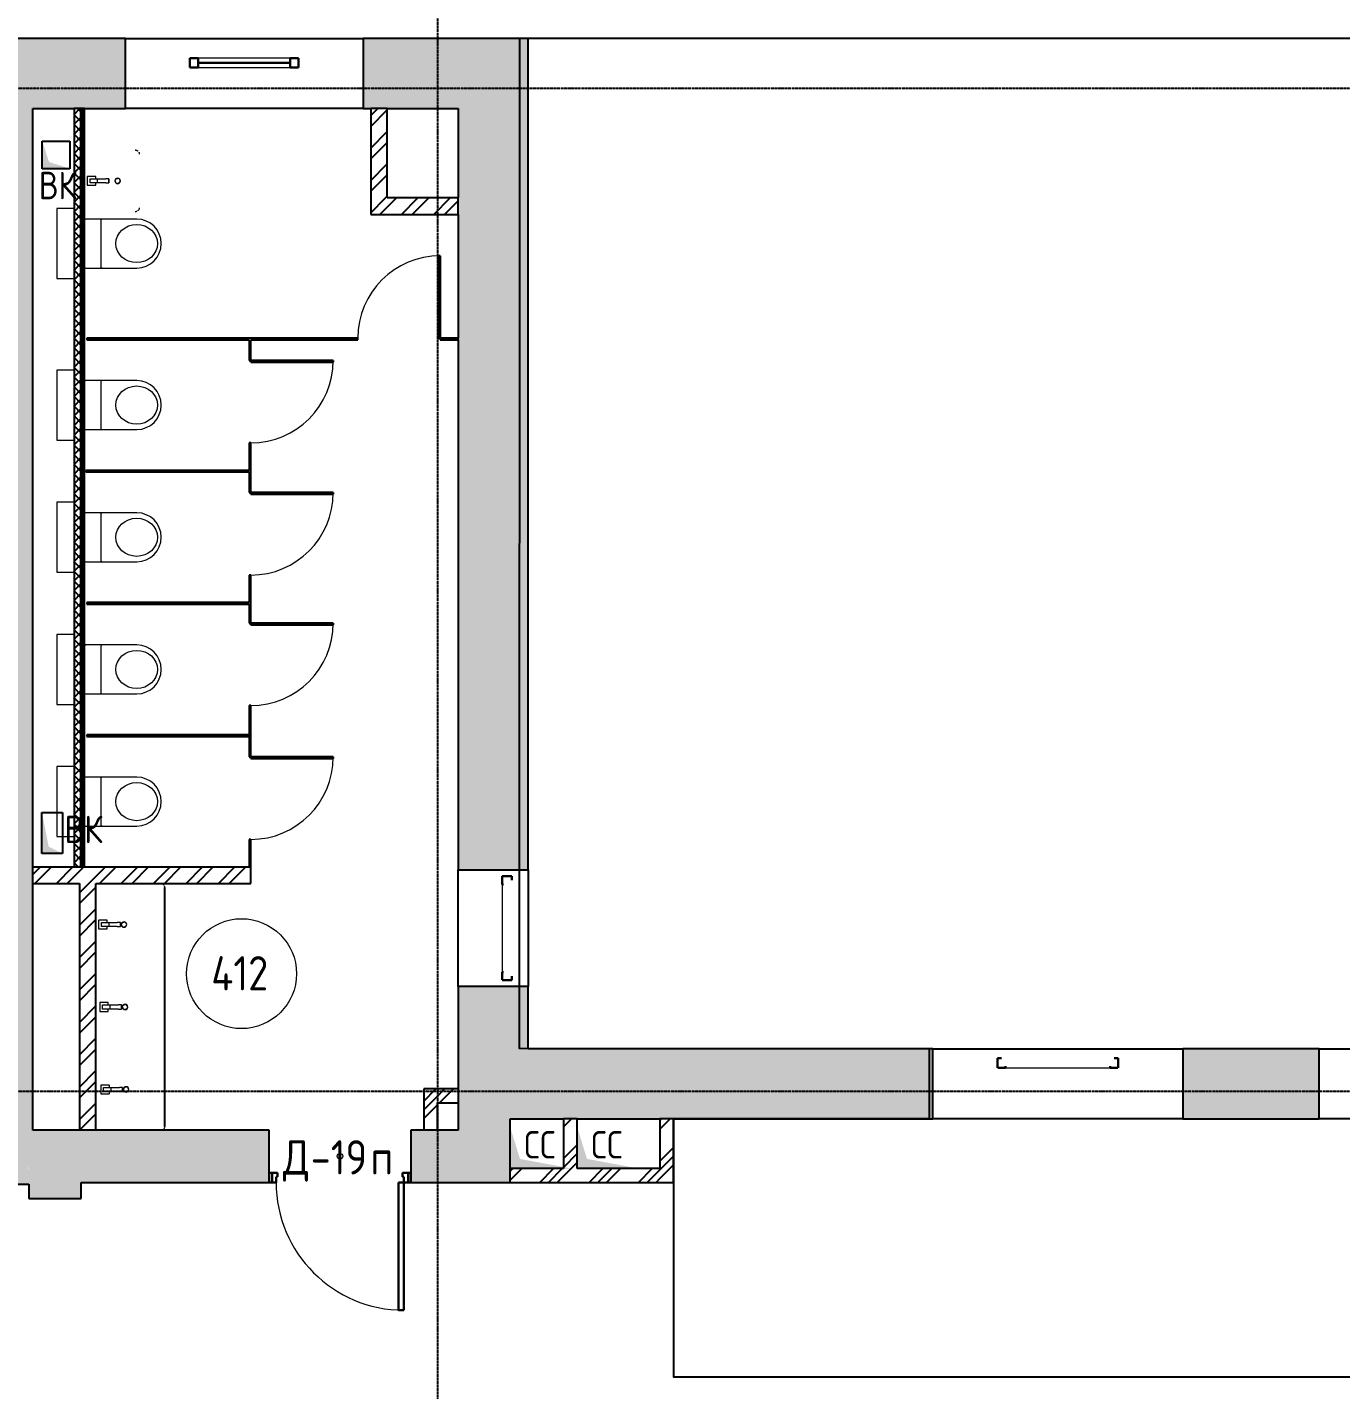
# Model space of a CAD drawing. Header units: millimetres. Extents: x -33838 to 476301, y -41806 to 120107.
# Drawn here: x 330476 to 340037, y 11234 to 21151 of the extents above; entities that cross this region are included whole.
import ezdxf

# ---------------------------------------------------------------- set-up
doc = ezdxf.new("R2010")
doc.units = ezdxf.units.MM
for name, pattern in [('ADSK_Линия сетки', [25, 20, -2.5, 0, -2.5]), ('ADSK_Сверху', [4.5, 3, -1.5]), ('ADSK_Снесено', [4.5, 3, -1.5])]:
    doc.linetypes.add(name, pattern=pattern)
for name, color, linetype, lineweight, true_color in [('_ Окна', 5, 'Continuous', 30, 0x0000ff), ('Линии', 7, 'Continuous', 9, 0x00a600), ('Обобщенные модели', 5, 'Continuous', 18, 0x0000ff), ('Стены внутренние', 5, 'Continuous', 18, 0x0000ff), ('Стены наружные', 1, 'ADSK_Снесено', 18, 0xff0000), ('Стены штриховка', 5, 'Continuous', 18, 0x0000ff)]:
    doc.layers.add(name, color=color, linetype=linetype, lineweight=lineweight, true_color=true_color)
for name, color, linetype, lineweight in [('Аннотация', 7, 'Continuous', 9), ('Двери', 251, 'Continuous', 18), ('Марки дверей', 7, 'Continuous', 20), ('Марки помещений', 7, 'Continuous', 20), ('Окна', 251, 'Continuous', 18), ('Сантехника', 251, 'Continuous', 18), ('Узлы', 7, 'Continuous', 18)]:
    doc.layers.add(name, color=color, linetype=linetype, lineweight=lineweight)
doc.styles.add('GOST Common_1', font='GOST Common_0.ttf', dxfattribs={"width": 0.9, "height": 200})
doc.styles.add('GOST Common_2', font='GOST Common_0.ttf', dxfattribs={"width": 0.9, "height": 250})
pattern_1 = [(45, (322754.53, 150), (-117.8655, 117.8655), []), (45, (322833.11, 150), (-117.8655, 117.8655), [])]
pattern_2 = [(45, (322754.53, 150), (-70.7107, 70.7107), [])]
pattern_3 = [(45, (322754.53, 150), (-179.605, 179.605), []), (45, (322818.03, 150), (0, 359.2102), []), (45, (322691.03, 150), (0, 359.2102), [])]

# ---------------------------------------------------------------- blocks, each defined once
blk = doc.blocks.new('Витраж-тент со смещением вовне - 60мм 30 сдвиг-1466941-04 План 4-го этажа')
at = {"layer": '_ Окна', "color": 161, "linetype": 'ADSK_Сверху', "true_color": 0xaaaaff}
for p, q in [((-379, 25), (-379, -45)), ((-379, 25), (-349, 25)), ((-379, -45), (-379, 25)), ((379, 25), (349, 25)), ((379, -45), (379, 25)), ((379, -45), (379, 25)), ((-319, -45), (-379, -45)), ((-319, -35), (-319, -45)), ((319, -35), (319, -45)), ((319, -45), (379, -45))]:
    blk.add_line(p, q, dxfattribs=at)
at = {"layer": 'Окна', "color": 161, "linetype": 'ADSK_Сверху', "true_color": 0xaaaaff}
blk.add_line((-319, -45), (319, -45), dxfattribs=at)
blk = doc.blocks.new('Витраж-тент со смещением вовне - 60мм 30 сдвиг-1466982-04 План 4-го этажа')
at = {"layer": '_ Окна', "color": 161, "linetype": 'ADSK_Сверху', "true_color": 0xaaaaff}
for p, q in [((-440, 25), (-440, -45)), ((-440, 25), (-410, 25)), ((-440, -45), (-440, 25)), ((440, 25), (410, 25)), ((440, -45), (440, 25)), ((440, -45), (440, 25)), ((-380, -45), (-440, -45)), ((-380, -35), (-380, -45)), ((380, -35), (380, -45)), ((380, -45), (440, -45))]:
    blk.add_line(p, q, dxfattribs=at)
at = {"layer": 'Окна', "color": 161, "linetype": 'ADSK_Сверху', "true_color": 0xaaaaff}
blk.add_line((-380, -45), (380, -45), dxfattribs=at)
blk = doc.blocks.new('Витраж-тент со смещением вовне - 60мм 30 сдвиг-2061572-04 План 4-го этажа')
at = {"layer": '_ Окна'}
for p, q in [((-395, 25), (-395, -45)), ((-395, 25), (-335, 25)), ((-395, -45), (-395, 25)), ((-335, 25), (-335, -45)), ((395, 25), (335, 25)), ((335, 25), (335, -45)), ((395, -45), (395, 25)), ((395, -45), (395, 25)), ((-335, -45), (-395, -45)), ((-335, -10), (335, -10)), ((335, -45), (395, -45))]:
    blk.add_line(p, q, dxfattribs=at)
at = {"layer": 'Окна'}
for p, q in [((335, 25), (-335, 25)), ((-335, -45), (335, -45))]:
    blk.add_line(p, q, dxfattribs=at)
blk = doc.blocks.new('Раковина с 2-3 кранами для санузла - 500x1800 3 taps-V204-04 План 4-го этажа')
at = {"layer": 'Сантехника'}
for p, q in [((-764.1, 503.1), (-763.2, 503.9)), ((1018.1, 499.1), (1018.9, 498.2)), ((710, 204.1), (740, 204.1)), ((710, 204.1), (710, 181.1)), ((740, 204.1), (710, 204.1)), ((740, 181.1), (740, 204.1)), ((-490, 189.1), (-460, 189.1)), ((-490, 189.1), (-490, 166.1)), ((-460, 189.1), (-490, 189.1)), ((-490, 106.5), (-490, 166.1)), ((-490, 71.5), (-490, 106.5)), ((-460, 106.5), (-490, 106.5)), ((-460, 166.1), (-460, 189.1)), ((-460, 166.1), (-460, 106.5)), ((-460, 106.5), (-460, 71.5)), ((110, 100.6), (95.1, 100.6)), ((110, 196.6), (140, 196.6)), ((110, 196.6), (110, 173.6)), ((140, 196.6), (110, 196.6)), ((110, 114), (110, 173.6)), ((110, 79), (110, 114)), ((140, 114), (110, 114)), ((140, 173.6), (140, 196.6)), ((140, 173.6), (140, 114)), ((140, 114), (140, 79)), ((154.6, 100.6), (140, 100.6)), ((693.2, 106.2), (693.2, 46.6)), ((710, 108.1), (695.1, 108.1)), ((710, 121.5), (710, 181.1)), ((710, 86.5), (710, 121.5)), ((740, 121.5), (710, 121.5)), ((740, 181.1), (740, 121.5)), ((740, 121.5), (740, 86.5)), ((754.6, 108.1), (740, 108.1)), ((756.5, 46.6), (756.5, 106.2)), ((-506.8, 91.2), (-506.8, 31.6)), ((-505.3, 30.1), (-445, 30.1)), ((-490, 93.1), (-504.9, 93.1)), ((-490, 51.5), (-490, 71.5)), ((-460, 51.5), (-490, 51.5)), ((-445.4, 93.1), (-460, 93.1)), ((-460, 71.5), (-460, 51.5)), ((-443.5, 31.6), (-443.5, 91.2)), ((93.2, 98.7), (93.2, 39.1)), ((94.7, 37.6), (155, 37.6)), ((110, 59), (110, 79)), ((140, 59), (110, 59)), ((140, 79), (140, 59)), ((156.5, 39.1), (156.5, 98.7)), ((694.7, 45.1), (755, 45.1)), ((710, 66.5), (710, 86.5)), ((740, 66.5), (710, 66.5)), ((740, 86.5), (740, 66.5))]:
    blk.add_line(p, q, dxfattribs=at)
at = {"layer": 'Сантехника', "flags": 128}
for points in [[(-770.4, 495.9), (-769.8, 496.9), (-769.1, 497.9), (-768.3, 498.9), (-767.6, 499.8)], [(-758.1, 507), (-757, 507.5), (-755.9, 508), (-754.7, 508.4)], [(-752.4, 509.1), (-751.3, 509.3), (-750.1, 509.6), (-748.9, 509.7), (-747.7, 509.9), (-746.5, 510), (-745.3, 510), (-745, 510)], [(995, 510), (996.2, 510), (997.4, 509.9), (998.6, 509.8), (999.8, 509.6), (1001, 509.4), (1002.1, 509.1)], [(1004.4, 508.5), (1005.6, 508.1), (1006.7, 507.6), (1007.8, 507.1), (1008.9, 506.6)], [(1010.9, 505.4), (1011.9, 504.8), (1012.9, 504.1), (1013.9, 503.3), (1014.8, 502.6)], [(-775, 480), (-775, 481.2), (-774.9, 482.4), (-774.8, 483.6), (-774.6, 484.8), (-774.4, 486), (-774.1, 487.1)], [(-773.5, 489.4), (-773.1, 490.6), (-772.6, 491.7), (-772.1, 492.8), (-771.6, 493.9)]]:
    blk.add_lwpolyline(points, dxfattribs=at)
at = {"layer": 'Сантехника'}
for centre, radius, start, end in [((-475, 215), 20, 0, 180), ((-475, 215), 20, 180, 360), ((-475, 215), 18.2, 165.15778, 180), ((-475, 215), 18.2, 180, 191.34075), ((-475, 215), 16.3, 175.36727, 180), ((-475, 215), 16.3, 175.36727, 180), ((-475, 215), 16.3, 180, 198.62064), ((-475, 215), 16.3, 180, 198.62064), ((-475, 215), 18.2, 208.98332, 219.73377), ((-475, 215), 18.2, 95.84531, 146.66266), ((-475, 215), 16.3, 216.87489, 225), ((-475, 215), 16.3, 216.87489, 225), ((-475, 215), 18.2, 225, 229.4056), ((-475, 215), 18.2, 232.75928, 242.71908), ((-475, 215), 18.2, 88.39158, 94.18327), ((-475, 215), 18.2, 275.84531, 326.66266), ((-475, 215), 18.2, 52.75928, 62.71908), ((-475, 215), 16.3, 36.87489, 45), ((-475, 215), 16.3, 36.87489, 45), ((-475, 215), 18.2, 45, 49.4056), ((-475, 215), 18.2, 28.98332, 39.73377), ((-475, 215), 16.3, 0, 18.62064), ((-475, 215), 16.3, 0, 18.62064), ((-475, 215), 16.3, 355.36727, 360), ((-475, 215), 16.3, 355.36727, 360), ((-475, 215), 18.2, 345.15778, 360), ((-475, 215), 18.2, 0, 11.34075), ((125, 222.5), 20, 0, 180), ((125, 222.5), 20, 180, 360), ((125, 222.5), 18.2, 165.15778, 180), ((125, 222.5), 18.2, 180, 191.34075), ((125, 222.5), 16.3, 175.36727, 180), ((125, 222.5), 16.3, 175.36727, 180), ((125, 222.5), 16.3, 180, 198.62064), ((125, 222.5), 16.3, 180, 198.62064), ((125, 222.5), 18.2, 208.98332, 219.73377), ((125, 222.5), 18.2, 95.84531, 146.66266), ((125, 222.5), 16.3, 216.87489, 225), ((125, 222.5), 16.3, 216.87489, 225), ((125, 222.5), 18.2, 225, 229.4056), ((125, 222.5), 18.2, 232.75928, 242.71908), ((125, 222.5), 18.2, 265.13096, 274.18327), ((125, 222.5), 18.2, 85.13096, 94.18327), ((125, 222.5), 18.2, 275.84531, 326.66266), ((125, 222.5), 18.2, 52.75928, 62.71908), ((125, 222.5), 16.3, 36.87489, 45), ((125, 222.5), 16.3, 36.87489, 45), ((125, 222.5), 18.2, 45, 49.4056), ((125, 222.5), 18.2, 28.98332, 39.73377), ((125, 222.5), 16.3, 0, 18.62064), ((125, 222.5), 16.3, 0, 18.62064), ((125, 222.5), 16.3, 355.36727, 360), ((125, 222.5), 16.3, 355.36727, 360), ((125, 222.5), 18.2, 345.15778, 360), ((125, 222.5), 18.2, 0, 11.34075), ((725, 230), 20, 0, 180), ((725, 230), 20, 180, 360), ((725, 230), 18.2, 165.15778, 180), ((725, 230), 18.2, 180, 191.34075), ((725, 230), 16.3, 175.36727, 180), ((725, 230), 16.3, 175.36727, 180), ((725, 230), 16.3, 180, 198.62064), ((725, 230), 16.3, 180, 198.62064), ((725, 230), 18.2, 208.98332, 219.73377), ((725, 230), 18.2, 95.84531, 146.66266), ((725, 230), 16.3, 216.87489, 225), ((725, 230), 16.3, 216.87489, 225), ((725, 230), 18.2, 225, 229.4056), ((725, 230), 18.2, 232.75928, 242.71908), ((725, 230), 18.2, 265.13096, 274.18327), ((725, 230), 18.2, 85.13096, 94.18327), ((725, 230), 18.2, 275.84531, 326.66266), ((725, 230), 18.2, 52.75928, 62.71908), ((725, 230), 16.3, 36.87489, 45), ((725, 230), 16.3, 36.87489, 45), ((725, 230), 18.2, 45, 49.4056), ((725, 230), 18.2, 28.98332, 39.73377), ((725, 230), 16.3, 0, 18.62064), ((725, 230), 16.3, 0, 18.62064), ((725, 230), 16.3, 355.36727, 360), ((725, 230), 16.3, 355.36727, 360), ((725, 230), 18.2, 345.15778, 360), ((725, 230), 18.2, 0, 11.34075), ((-475, 215), 18.2, 265.13096, 271.60842), ((95.1, 98.7), 1.87, 90, 180), ((95.1, 98.7), 1.87, 120, 150), ((95.1, 98.7), 1.87, 120, 150), ((95.1, 98.7), 1.87, 120, 150), ((154.6, 98.7), 1.87, 0, 90), ((154.6, 98.7), 1.87, 30, 60), ((154.6, 98.7), 1.87, 30, 60), ((154.6, 98.7), 1.87, 30, 60), ((695.1, 106.2), 1.87, 90, 180), ((695.1, 106.2), 1.87, 120, 150), ((695.1, 106.2), 1.87, 120, 150), ((695.1, 106.2), 1.87, 120, 150), ((754.6, 106.2), 1.87, 0, 90), ((754.6, 106.2), 1.87, 30, 60), ((754.6, 106.2), 1.87, 30, 60), ((754.6, 106.2), 1.87, 30, 60), ((-504.9, 91.2), 1.87, 90, 180), ((-505.3, 31.6), 1.49, 180, 270), ((-504.9, 91.2), 1.87, 120, 150), ((-504.9, 91.2), 1.87, 120, 150), ((-504.9, 91.2), 1.87, 120, 150), ((-445.4, 91.2), 1.87, 0, 90), ((-445, 31.6), 1.49, 270, 360), ((-445.4, 91.2), 1.87, 30, 60), ((-445.4, 91.2), 1.87, 30, 60), ((-445.4, 91.2), 1.87, 30, 60), ((94.7, 39.1), 1.49, 180, 270), ((155, 39.1), 1.49, 270, 360), ((694.7, 46.6), 1.49, 180, 270), ((755, 46.6), 1.49, 270, 360)]:
    blk.add_arc(centre, radius, start, end, dxfattribs=at)
blk = doc.blocks.new('AC_Дверь_Однопольная - Д-19п 1030х2200h-1983139-04 План 4-го этажа')
at = {"layer": 'Двери', "lineweight": 30}
for p, q in [((-465, 1120), (-425, 1120)), ((-465, 190), (-465, 1120)), ((-425, 1120), (-425, 190)), ((-515, 190), (-495, 190)), ((-515, 120), (-515, 190)), ((-495, 120), (-515, 120)), ((-495, 190), (-465, 190)), ((-495, 120), (-495, 190)), ((-495, 190), (-495, 120)), ((-455, 120), (-495, 120)), ((-425, 190), (-465, 190)), ((-465, 190), (-465, 150)), ((-465, 150), (-455, 150)), ((-455, 150), (-455, 120)), ((455, 150), (465, 150)), ((455, 120), (455, 150)), ((495, 120), (455, 120)), ((465, 190), (495, 190)), ((465, 150), (465, 190)), ((495, 190), (495, 120)), ((495, 190), (515, 190)), ((495, 120), (495, 190)), ((515, 120), (495, 120)), ((515, 190), (515, 120))]:
    blk.add_line(p, q, dxfattribs=at)
at = {"layer": 'Двери'}
blk.add_arc((-465, 190), 930, 0, 90, dxfattribs=at)
blk = doc.blocks.new('Дверь-Одинарная-Панель - 600 x 2150 мм с_у-1872436-04 План 4-го этажа')
at = {"layer": 'Двери', "lineweight": 30}
for p, q in [((288, -6), (300, -6)), ((288, -606), (288, -6)), ((300, -6), (300, -606)), ((300, -606), (288, -606))]:
    blk.add_line(p, q, dxfattribs=at)
at = {"layer": 'Двери'}
blk.add_arc((300, -6), 600, 180, 270, dxfattribs=at)
blk = doc.blocks.new('Туалет подвесной-Moderna R-Laufen - 000 White-2284892-04 План 4-го этажа')
at = {"layer": 'Обобщенные модели'}
for p, q in [((-53, 419.3), (-53, 47.4)), ((303, 47.4), (303, 419.3)), ((-43.1, 157.8), (293.1, 157.8))]:
    blk.add_line(p, q, dxfattribs=at)
for centre, radius, start, end in [((125, 419.3), 178, 360, 180), ((-43.1, 167.7), 9.89, 180, 270), ((293.1, 167.7), 9.89, 270, 360), ((-43.1, 47.4), 9.89, 180, 270), ((293.1, 47.4), 9.89, 270, 360)]:
    blk.add_arc(centre, radius, start, end, dxfattribs=at)
blk.add_ellipse((125, 418.3), major_axis=(0, 151.6), ratio=0.916517, dxfattribs=at)
at = {"layer": 'Сантехника'}
for p, q in [((-130, -37.5), (-130, -162.5)), ((380, -162.5), (380, -37.5)), ((-130, -162.5), (380, -162.5))]:
    blk.add_line(p, q, dxfattribs=at)
blk = doc.blocks.new('Parametric_Porcelain_bathroom_sink_20774 - 450х400мм-2289802-04 План 4-го этажа')
at = {"layer": 'Сантехника'}
for p, q in [((-89.1, 380.6), (-88.2, 381.4)), ((343.1, 376.6), (343.9, 375.7)), ((110, 166.6), (140, 166.6)), ((110, 166.6), (110, 143.6)), ((140, 166.6), (110, 166.6)), ((110, 84), (110, 143.6)), ((140, 143.6), (140, 166.6)), ((140, 143.6), (140, 84)), ((93.2, 68.7), (93.2, 9.1)), ((94.7, 7.6), (155, 7.6)), ((110, 70.6), (95.1, 70.6)), ((110, 49), (110, 84)), ((140, 84), (110, 84)), ((110, 29), (110, 49)), ((140, 29), (110, 29)), ((140, 84), (140, 49)), ((154.6, 70.6), (140, 70.6)), ((140, 49), (140, 29)), ((156.5, 9.1), (156.5, 68.7))]:
    blk.add_line(p, q, dxfattribs=at)
at = {"layer": 'Сантехника', "flags": 128}
for points in [[(-100, 357.5), (-100, 358.7), (-99.9, 359.9), (-99.8, 361.1), (-99.6, 362.3), (-99.4, 363.5), (-99.1, 364.6)], [(-98.5, 366.9), (-98.1, 368.1), (-97.6, 369.2), (-97.1, 370.3), (-96.6, 371.4)], [(-95.4, 373.4), (-94.8, 374.4), (-94.1, 375.4), (-93.3, 376.4), (-92.6, 377.3)], [(-83.1, 384.5), (-82, 385), (-80.9, 385.5), (-79.7, 385.9)], [(-77.4, 386.6), (-76.3, 386.8), (-75.1, 387.1), (-73.9, 387.2), (-72.7, 387.4), (-71.5, 387.5), (-70.3, 387.5), (-70, 387.5)], [(320, 387.5), (321.2, 387.5), (322.4, 387.4), (323.6, 387.3), (324.8, 387.1), (326, 386.9), (327.1, 386.6)], [(329.4, 386), (330.6, 385.6), (331.7, 385.1), (332.8, 384.6), (333.9, 384.1)], [(335.9, 382.9), (336.9, 382.3), (337.9, 381.6), (338.9, 380.8), (339.8, 380.1)], [(347, 370.6), (347.5, 369.5), (348, 368.4), (348.4, 367.2)], [(349.1, 364.9), (349.3, 363.8), (349.6, 362.6), (349.7, 361.4), (349.9, 360.2), (350, 359), (350, 357.8), (350, 357.5)]]:
    blk.add_lwpolyline(points, dxfattribs=at)
at = {"layer": 'Сантехника'}
for centre, radius, start, end in [((125, 230), 20, 0, 180), ((125, 230), 20, 180, 360), ((125, 230), 18.2, 165.15778, 180), ((125, 230), 18.2, 180, 191.34075), ((125, 230), 16.3, 175.36727, 180), ((125, 230), 16.3, 175.36727, 180), ((125, 230), 16.3, 180, 198.62064), ((125, 230), 16.3, 180, 198.62064), ((125, 230), 18.2, 208.98332, 219.73377), ((125, 230), 18.2, 95.84531, 146.66266), ((125, 230), 16.3, 216.87489, 225), ((125, 230), 16.3, 216.87489, 225), ((125, 230), 18.2, 225, 229.4056), ((125, 230), 18.2, 232.75928, 242.71908), ((125, 230), 18.2, 265.13096, 274.18327), ((125, 230), 18.2, 85.13096, 94.18327), ((125, 230), 18.2, 278.46672, 326.66266), ((125, 230), 18.2, 52.75928, 62.71908), ((125, 230), 16.3, 36.87489, 45), ((125, 230), 16.3, 36.87489, 45), ((125, 230), 18.2, 45, 49.4056), ((125, 230), 18.2, 28.98332, 39.73377), ((125, 230), 16.3, 0, 18.62064), ((125, 230), 16.3, 0, 18.62064), ((125, 230), 16.3, 355.36727, 360), ((125, 230), 16.3, 355.36727, 360), ((125, 230), 18.2, 345.15778, 360), ((125, 230), 18.2, 0, 11.34075), ((95.1, 68.7), 1.87, 90, 180), ((94.7, 9.1), 1.49, 180, 270), ((95.1, 68.7), 1.87, 120, 150), ((95.1, 68.7), 1.87, 120, 150), ((95.1, 68.7), 1.87, 120, 150), ((154.6, 68.7), 1.87, 0, 90), ((155, 9.1), 1.49, 270, 360), ((154.6, 68.7), 1.87, 30, 60), ((154.6, 68.7), 1.87, 30, 60), ((154.6, 68.7), 1.87, 30, 60)]:
    blk.add_arc(centre, radius, start, end, dxfattribs=at)
blk = doc.blocks.new('Дверь-Одинарная-Панель - 600 x 2150 мм с_у-1872435-04 План 4-го этажа')
at = {"layer": 'Двери', "lineweight": 30}
for p, q in [((300, 606), (288, 606)), ((288, 606), (288, 6)), ((300, 6), (300, 606)), ((288, 6), (300, 6))]:
    blk.add_line(p, q, dxfattribs=at)
at = {"layer": 'Двери'}
blk.add_arc((300, 6), 600, 90, 180, dxfattribs=at)
blk = doc.blocks.new('ADSK_Марка_Помещение_ОдноЗначение - Номер-247393-04 План 4-го этажа')
at = {"layer": 'Марки помещений'}
blk.add_circle((0, 0), 4, dxfattribs=at)
blk = doc.blocks.new('ADSK_Марка_Дверь - Типоразмер_ADSK_Марка-58376-04 План 4-го этажа')
at = {"layer": 'Марки дверей', "lineweight": 9}
blk.add_circle((0, 0), 0.2, dxfattribs=at)

msp = doc.modelspace()

# ---------------------------------------------------------------- hatches: boundary and pattern name
at = {"layer": 'Стены внутренние', "lineweight": 25, "true_color": 0x636466}
for points in [[(330487.34462, 12933.84342), (330516.27583, 12933.84342), (330516.27583, 20558.63165), (330136.27583, 20558.63165), (330136.27583, 13109.54699), (330486.59915, 13110.88582), (330487.1428, 12933.84342)], [(333991.8526, 12743.84342), (333991.8526, 13206.63165), (333611.8526, 13206.63165), (333611.8526, 12743.84342), (333965.81364, 12743.84342)], [(329739.70379, 12728.02864), (330487.34462, 12730.88589), (330486.59915, 13110.88582), (329738.25156, 13108.02587), (329739.24519, 12848.02777)], [(330487.54985, 12626.27127), (330867.54912, 12627.01675), (330867.14207, 12834.50739), (330487.1428, 12833.76192), (330487.54839, 12627.01675)]]:
    msp.add_hatch(color=251, dxfattribs=at).paths.add_polyline_path(points)
h = msp.add_hatch(dxfattribs=at)
h.set_pattern_fill('FP_3', color=251, style=0, pattern_type=2)
h.set_pattern_definition([(45, (322754.535, 150), (-35.35534, 35.35534), []), (135, (322754.535, 150), (-35.35534, -35.35534), [])])
h.paths.add_polyline_path([(330866.27583, 15040.11752), (330866.27583, 20558.63165), (330816.27583, 20558.63165), (330816.27583, 15040.11752)])
h = msp.add_hatch(dxfattribs=at)
h.set_pattern_fill('FP_2', color=251, style=0, pattern_type=2)
h.set_pattern_definition(pattern_1)
h.paths.add_polyline_path([(333095.8526, 19908.63165), (333095.8526, 20558.63165), (332975.8526, 20558.63165), (332975.8526, 19908.63165)])
h = msp.add_hatch(dxfattribs=at)
h.set_pattern_fill('FP_2', color=251, style=0, pattern_type=2)
h.set_pattern_definition(pattern_1)
h.paths.add_polyline_path([(332975.8526, 19788.63165), (333611.8526, 19788.63165), (333611.8526, 19908.63165), (332975.8526, 19908.63165)])
h = msp.add_hatch(dxfattribs=at)
h.set_pattern_fill('FP_4', color=251, style=0, pattern_type=2)
h.set_pattern_definition(pattern_2)
h.paths.add_polyline_path([(333611.8526, 18876.11752), (333611.8526, 18888.11752), (333481.8526, 18888.11752), (333481.8526, 18876.11752)])
h.paths.add_polyline_path([(332881.8526, 18876.11752), (332881.8526, 18888.11752), (330910.34213, 18888.11752), (330910.34213, 18876.11752), (332276.30471, 18876.11752)])
h = msp.add_hatch(dxfattribs=at)
h.set_pattern_fill('FP_4', color=251, style=0, pattern_type=2)
h.set_pattern_definition(pattern_2)
h.paths.add_polyline_path([(332103.27583, 15040.11752), (332103.27583, 15240.11752), (332091.27583, 15240.11752), (332091.27583, 15040.11752)])
h.paths.add_polyline_path([(332103.27583, 15840.11752), (332103.27583, 16214.11752), (332091.27583, 16214.11752), (332091.27583, 15840.11752)])
h.paths.add_polyline_path([(332091.27583, 16814.11752), (332103.27583, 16814.11752), (332103.27583, 17164.11752), (332091.27583, 17164.11752), (332091.27583, 16952.11752)])
h.paths.add_polyline_path([(332091.27583, 17764.11752), (332103.27583, 17764.11752), (332103.27583, 18126.11752), (332091.27583, 18126.11752), (332091.27583, 17888.95896)])
h.paths.add_polyline_path([(332103.27583, 18726.11752), (332103.27583, 18876.11752), (332091.27583, 18875.93257), (332091.27583, 18726.11752)])
h = msp.add_hatch(dxfattribs=at)
h.set_pattern_fill('FP_4', color=251, style=0, pattern_type=2)
h.set_pattern_definition(pattern_2)
h.paths.add_polyline_path([(331444.99174, 17914.11752), (332091.27583, 17914.11752), (332091.27583, 17926.11752), (330901.34213, 17926.11752), (330901.34213, 17914.11752), (331273.05694, 17914.11752)])
h = msp.add_hatch(dxfattribs=at)
h.set_pattern_fill('FP_4', color=251, style=0, pattern_type=2)
h.set_pattern_definition(pattern_2)
h.paths.add_polyline_path([(331595.85101, 16952.11752), (332091.27583, 16952.11752), (332091.27583, 16964.11752), (330910.34213, 16964.11752), (330910.34213, 16952.11752), (331444.99174, 16952.11752)])
h = msp.add_hatch(dxfattribs=at)
h.set_pattern_fill('FP_4', color=251, style=0, pattern_type=2)
h.set_pattern_definition(pattern_2)
h.paths.add_polyline_path([(331149.96542, 15990.11752), (332091.27583, 15990.11752), (332091.27583, 16002.11752), (330910.34213, 16002.11752), (330910.34213, 15990.11752)])
h = msp.add_hatch(dxfattribs=at)
h.set_pattern_fill('FP_2', color=251, style=0, pattern_type=2)
h.set_pattern_definition(pattern_1)
h.paths.add_polyline_path([(330516.27583, 14920.11752), (332103.27583, 14920.11752), (332103.27583, 15040.11752), (330516.27583, 15040.11752), (330516.27583, 14999.36105)])
h = msp.add_hatch(dxfattribs=at)
h.set_pattern_fill('FP_2', color=251, style=0, pattern_type=2)
h.set_pattern_definition(pattern_1)
h.paths.add_polyline_path([(330868.3806, 13123.84342), (330975.34213, 13123.84342), (330975.34213, 14920.11752), (330855.34213, 14920.11752), (330855.34213, 13123.84342)])
h = msp.add_hatch(dxfattribs=at)
h.set_pattern_fill('FP_1', color=251, style=0, pattern_type=2)
h.set_pattern_definition(pattern_3)
h.paths.add_polyline_path([(333402.644, 13123.84342), (333461.8526, 13123.84342), (333461.8526, 13423.84342), (333361.8526, 13423.84342), (333361.8526, 13123.84342)])
h = msp.add_hatch(dxfattribs=at)
h.set_pattern_fill('FP_1', color=251, style=0, pattern_type=2)
h.set_pattern_definition(pattern_3)
h.paths.add_polyline_path([(333461.8526, 13323.84342), (333611.8526, 13323.84342), (333611.8526, 13423.84342), (333461.8526, 13423.84342), (333461.8526, 13370.11122)])
h = msp.add_hatch(dxfattribs=at)
h.set_pattern_fill('FP_1', color=251, style=0, pattern_type=2)
h.set_pattern_definition(pattern_3)
h.paths.add_polyline_path([(334379.7707, 12843.84342), (334479.7707, 12843.84342), (334479.7707, 13206.63165), (334379.7707, 13206.63165), (334379.7707, 12855.41731)])
h = msp.add_hatch(dxfattribs=at)
h.set_pattern_fill('FP_1', color=251, style=0, pattern_type=2)
h.set_pattern_definition(pattern_3)
h.paths.add_polyline_path([(335179.69811, 12743.84342), (335179.69811, 13206.63165), (335079.69811, 13206.63165), (335079.69811, 12743.84342)])
h = msp.add_hatch(color=251, dxfattribs=at)
h.paths.add_polyline_path([(333402.644, 12743.84342), (333611.8526, 12743.84342), (333611.8526, 13123.84342), (333267.54912, 13123.84342), (333267.54912, 12743.84342)])
h.paths.add_polyline_path([(330867.31993, 12743.84342), (332237.54912, 12743.84342), (332237.54912, 13123.84342), (330516.27583, 13123.84342), (330516.27583, 12933.84342), (330486.94646, 12933.84342), (330487.34462, 12833.76231), (330867.14207, 12834.50739)])
h = msp.add_hatch(dxfattribs=at)
h.set_pattern_fill('FP_1', color=251, style=0, pattern_type=2)
h.set_pattern_definition(pattern_3)
h.paths.add_polyline_path([(334976.54214, 12743.84342), (335079.69811, 12743.84342), (335079.69811, 12843.84342), (333991.8526, 12843.84342), (333991.8526, 12743.84342), (334528.98328, 12743.84342)])
at = {"layer": 'Стены наружные', "lineweight": 25, "true_color": 0x636466}
h = msp.add_hatch(color=251, dxfattribs=at)
h.paths.add_polyline_path([(333611.8526, 20558.63165), (334121.8526, 20558.63165), (334121.8526, 21068.63165), (332920.06886, 21068.63165), (332920.06886, 20558.63165)])
h.paths.add_polyline_path([(326698.0336, 20558.63165), (331190.06886, 20558.63165), (331190.06886, 21068.63165), (326188.0336, 21068.63165), (326188.0336, 20562.4605), (326503.43259, 20560.63076), (326503.43259, 20558.63165), (326644.60828, 20558.63165)])
h = msp.add_hatch(color=251, dxfattribs=at)
h.paths.add_polyline_path([(334121.8526, 13716.63165), (334121.8526, 14168.44994), (333611.8526, 14168.44994), (333611.8526, 13716.63165), (333991.8526, 13716.63165)])
h.paths.add_polyline_path([(333716.17914, 15018.44994), (334121.8526, 15018.44994), (334121.8526, 20558.63165), (333611.8526, 20558.63165), (333611.8526, 15018.44994)])
h = msp.add_hatch(color=251, dxfattribs=at)
h.paths.add_polyline_path([(359233.1055, 13206.63165), (362006.43934, 13206.63165), (362006.43934, 13716.63165), (358546.27927, 13716.63165), (358546.27927, 13206.63165), (358680.00727, 13206.63165)])
h.paths.add_polyline_path([(356726.27927, 13206.63165), (356726.27927, 13716.63165), (355721.33044, 13716.63165), (355721.33044, 13206.63165)])
h.paths.add_polyline_path([(353901.33044, 13206.63165), (353901.33044, 13716.63165), (352934.33763, 13716.63165), (352934.33763, 13206.63165), (353757.23389, 13206.63165)])
h.paths.add_polyline_path([(350132.39518, 13206.63165), (351114.33763, 13206.63165), (351114.33763, 13716.63165), (350132.39518, 13716.63165), (350132.39518, 13238.48974)])
h.paths.add_polyline_path([(347306.9018, 13206.63165), (348312.39518, 13206.63165), (348312.39518, 13716.63165), (347306.9018, 13716.63165), (347306.9018, 13300.07568)])
h.paths.add_polyline_path([(344513.20162, 13206.63165), (345486.9018, 13206.63165), (345486.9018, 13716.63165), (344513.20162, 13716.63165), (344513.20162, 13287.51073)])
h.paths.add_polyline_path([(341698.91238, 13206.63165), (342693.20162, 13206.63165), (342693.20162, 13716.63165), (341698.91238, 13716.63165), (341698.91238, 13274.85319)])
h.paths.add_polyline_path([(339878.91238, 13206.63165), (339878.91238, 13716.63165), (338887.85985, 13716.63165), (338887.85985, 13206.63165), (339034.34042, 13206.63165)])
h.paths.add_polyline_path([(335079.69811, 13206.63165), (337067.85985, 13206.63165), (337067.85985, 13716.63165), (333611.8526, 13716.63165), (333611.8526, 13206.63165), (334528.98328, 13206.63165)])
at = {"layer": 'Узлы', "lineweight": 25, "true_color": 0x636466}
for points in [[(330584.87958, 20121.31926), (330784.87958, 20121.31926), (330634.37705, 20170.81673), (330584.87958, 20321.31926), (330584.87958, 20170.81673)], [(330691.27583, 15136.8786), (330732.49625, 15136.8786), (330631.99373, 15186.37608), (330582.49625, 15436.8786), (330582.49625, 15136.8786), (330631.99373, 15136.8786)], [(334441.8526, 12843.84342), (334062.56328, 12914.5541), (333991.8526, 13143.84342), (333991.8526, 12843.84342), (334391.39984, 12843.84342)], [(334528.98328, 12843.84342), (334929.7707, 12843.84342), (334550.48138, 12914.5541), (334479.7707, 13143.84342), (334479.7707, 12843.84342)]]:
    msp.add_hatch(color=251, dxfattribs=at).paths.add_polyline_path(points)

# ---------------------------------------------------------------- linework, layer by layer
at = {"linetype": 'ADSK_Линия сетки', "lineweight": 25}
for p, q in [((333464.44493, -2753.38365), (333464.44493, 21818.8012)), ((311668.30983, 20706.78828), (379896.25284, 20706.78828)), ((311668.30983, 13406.78828), (379896.25284, 13406.78828))]:
    msp.add_line(p, q, dxfattribs=at)
at = {"color": 251, "lineweight": 25, "true_color": 0x636466}
msp.add_line((331475.34213, 14890.11752), (331475.34213, 13150.11752), dxfattribs=at)
msp.add_lwpolyline([(334059.7707, 21068.63165), (334055.8526, 13720.1816), (337042.10836, 13716.63165), (337042.10836, 13206.63165), (335179.69811, 13206.63165), (335179.69811, 11328.12025), (358547.30337, 11328.12025), (358547.30337, 13716.63165), (361496.43934, 13716.63165), (361484.23838, 21084.05859), (354071.5506, 21084.05859), (354071.5506, 43675.12698), (341210.36994, 43675.12698), (341210.36994, 21068.63165), (334059.7707, 21068.63165)], dxfattribs=at)
at = {"layer": 'Линии', "color": 251, "lineweight": 25, "true_color": 0x636466}
for p, q in [((330584.87958, 20321.31926), (330784.87958, 20321.31926)), ((330584.87958, 20121.31926), (330584.87958, 20321.31926)), ((330784.87958, 20321.31926), (330784.87958, 20121.31926)), ((330784.87958, 20121.31926), (330584.87958, 20121.31926)), ((330582.49625, 15436.8786), (330732.49625, 15436.8786)), ((330582.49625, 15136.8786), (330582.49625, 15436.8786)), ((330732.49625, 15436.8786), (330732.49625, 15136.8786)), ((330732.49625, 15136.8786), (330582.49625, 15136.8786))]:
    msp.add_line(p, q, dxfattribs=at)
at = {"layer": 'Стены внутренние', "color": 251, "lineweight": 25, "true_color": 0x636466}
for p, q in [((330516.27583, 13123.84342), (330516.27583, 20558.63165)), ((330816.27583, 20558.63165), (330816.27583, 15040.11752)), ((330866.27583, 20558.63165), (330816.27583, 20558.63165)), ((330891.27583, 20558.63165), (330867.27583, 20558.63165)), ((330891.27583, 15040.11752), (330891.27583, 20558.63165)), ((332975.8526, 20558.63165), (332975.8526, 19788.63165)), ((333095.8526, 20558.63165), (332975.8526, 20558.63165)), ((333095.8526, 19908.63165), (333095.8526, 20558.63165)), ((333611.8526, 19908.63165), (333095.8526, 19908.63165)), ((333611.8526, 19788.63165), (333611.8526, 19908.63165)), ((332975.8526, 19788.63165), (333611.8526, 19788.63165)), ((332881.8526, 18888.11752), (330910.34213, 18888.11752)), ((330910.34213, 18888.11752), (330910.34213, 18876.11752)), ((330910.34213, 18876.11752), (332091.27583, 18876.11752)), ((332091.27583, 18876.11752), (332091.27583, 18726.11752)), ((332103.27583, 18876.11752), (332881.8526, 18876.11752)), ((332103.27583, 18726.11752), (332103.27583, 18876.11752)), ((332881.8526, 18876.11752), (332881.8526, 18888.11752)), ((333611.8526, 18888.11752), (333481.8526, 18888.11752)), ((333481.8526, 18888.11752), (333481.8526, 18876.11752)), ((333481.8526, 18876.11752), (333611.8526, 18876.11752)), ((333611.8526, 18876.11752), (333611.8526, 18888.11752)), ((332091.27583, 18726.11752), (332103.27583, 18726.11752)), ((332091.27583, 18126.11752), (332091.27583, 17926.11752)), ((332103.27583, 18126.11752), (332091.27583, 18126.11752)), ((332103.27583, 17764.11752), (332103.27583, 18126.11752)), ((332091.27583, 17926.11752), (330901.34213, 17926.11752)), ((330901.34213, 17926.11752), (330901.34213, 17914.11752)), ((330901.34213, 17914.11752), (332091.27583, 17914.11752)), ((332091.27583, 17914.11752), (332091.27583, 17764.11752)), ((332091.27583, 17764.11752), (332103.27583, 17764.11752)), ((332091.27583, 17164.11752), (332091.27583, 16964.11752)), ((332103.27583, 17164.11752), (332091.27583, 17164.11752)), ((332103.27583, 16814.11752), (332103.27583, 17164.11752)), ((332091.27583, 16964.11752), (330910.34213, 16964.11752)), ((330910.34213, 16964.11752), (330910.34213, 16952.11752)), ((330910.34213, 16952.11752), (332091.27583, 16952.11752)), ((332091.27583, 16952.11752), (332091.27583, 16814.11752)), ((332091.27583, 16814.11752), (332103.27583, 16814.11752)), ((332091.27583, 16214.11752), (332091.27583, 16002.11752)), ((332103.27583, 16214.11752), (332091.27583, 16214.11752)), ((332103.27583, 15840.11752), (332103.27583, 16214.11752)), ((332091.27583, 16002.11752), (330910.34213, 16002.11752)), ((330910.34213, 16002.11752), (330910.34213, 15990.11752)), ((330910.34213, 15990.11752), (332091.27583, 15990.11752)), ((332091.27583, 15990.11752), (332091.27583, 15840.11752)), ((332091.27583, 15840.11752), (332103.27583, 15840.11752)), ((332091.27583, 15240.11752), (332091.27583, 15040.11752)), ((332103.27583, 15240.11752), (332091.27583, 15240.11752)), ((332103.27583, 14920.11752), (332103.27583, 15240.11752)), ((330516.27583, 15040.11752), (332103.27583, 15040.11752)), ((330516.27583, 14920.11752), (330855.34213, 14920.11752)), ((330855.34213, 14920.11752), (330855.34213, 13123.84342)), ((330975.34213, 13123.84342), (330975.34213, 14920.11752)), ((330975.34213, 14920.11752), (332103.27583, 14920.11752)), ((333361.8526, 13423.84342), (333361.8526, 13123.84342)), ((333611.8526, 13423.84342), (333361.8526, 13423.84342)), ((333461.8526, 13123.84342), (333461.8526, 13323.84342)), ((333461.8526, 13323.84342), (333611.8526, 13323.84342)), ((333611.8526, 13206.63165), (333611.8526, 13123.84342)), ((333991.8526, 12743.84342), (333991.8526, 13206.63165)), ((334379.7707, 13206.63165), (334379.7707, 12843.84342)), ((334479.7707, 13206.63165), (334379.7707, 13206.63165)), ((334479.7707, 12843.84342), (334479.7707, 13206.63165)), ((335079.69811, 13206.63165), (335079.69811, 12843.84342)), ((335179.69811, 13206.63165), (335079.69811, 13206.63165)), ((335179.69811, 12743.84342), (335179.69811, 13206.63165)), ((332237.54912, 13123.84342), (330516.27583, 13123.84342)), ((332237.54912, 12813.84342), (332237.54912, 13123.84342)), ((333611.8526, 13123.84342), (333267.54912, 13123.84342)), ((333267.54912, 13123.84342), (333267.54912, 12813.84342)), ((334379.7707, 12843.84342), (333991.8526, 12843.84342)), ((335079.69811, 12843.84342), (334479.7707, 12843.84342)), ((329345.34754, 12726.52154), (330487.34462, 12730.88589)), ((330487.34462, 12730.88589), (330487.54985, 12626.27127)), ((330867.54912, 12627.01675), (330867.31993, 12743.84342)), ((330867.31993, 12743.84342), (332237.54912, 12743.84342)), ((333267.54912, 12743.84342), (335179.69811, 12743.84342)), ((330487.54985, 12626.27127), (330867.54912, 12627.01675))]:
    msp.add_line(p, q, dxfattribs=at)
at = {"layer": 'Стены наружные', "color": 251, "lineweight": 25, "true_color": 0x636466}
for p, q in [((331190.06886, 21068.63165), (326698.0336, 21068.63165)), ((331190.06886, 20558.63165), (331190.06886, 21068.63165)), ((331190.06886, 21068.63165), (332920.06886, 21068.63165)), ((334121.8526, 21068.63165), (332920.06886, 21068.63165)), ((332920.06886, 21068.63165), (332920.06886, 20558.63165)), ((334121.8526, 15018.44994), (334121.8526, 21068.63165)), ((330516.27583, 20558.63165), (330816.27583, 20558.63165)), ((330891.27583, 20558.63165), (331190.06886, 20558.63165)), ((332920.06886, 20558.63165), (331190.06886, 20558.63165)), ((332920.06886, 20558.63165), (332975.8526, 20558.63165)), ((333095.8526, 20558.63165), (333611.8526, 20558.63165)), ((333611.8526, 20558.63165), (333611.8526, 19908.63165)), ((333611.8526, 19788.63165), (333611.8526, 18888.11752)), ((333611.8526, 18876.11752), (333611.8526, 15018.44994)), ((333611.8526, 15018.44994), (334121.8526, 15018.44994)), ((333611.8526, 14168.44994), (333611.8526, 15018.44994)), ((334121.8526, 15018.44994), (334121.8526, 14168.44994)), ((333611.8526, 14168.44994), (333611.8526, 13206.63165)), ((334121.8526, 14168.44994), (333611.8526, 14168.44994)), ((334121.8526, 13716.63165), (334121.8526, 14168.44994)), ((337067.85985, 13716.63165), (334121.8526, 13716.63165)), ((337067.85985, 13206.63165), (337067.85985, 13716.63165)), ((337067.85985, 13716.63165), (338887.85985, 13716.63165)), ((339878.91238, 13716.63165), (338887.85985, 13716.63165)), ((338887.85985, 13716.63165), (338887.85985, 13206.63165)), ((339878.91238, 13206.63165), (339878.91238, 13716.63165)), ((339878.91238, 13716.63165), (341698.91238, 13716.63165)), ((333991.8526, 13206.63165), (334379.7707, 13206.63165)), ((334479.7707, 13206.63165), (335079.69811, 13206.63165)), ((335179.69811, 13206.63165), (337067.85985, 13206.63165)), ((338887.85985, 13206.63165), (337067.85985, 13206.63165)), ((338887.85985, 13206.63165), (339878.91238, 13206.63165)), ((341698.91238, 13206.63165), (339878.91238, 13206.63165))]:
    msp.add_line(p, q, dxfattribs=at)
at = {"layer": 'Стены штриховка', "color": 251, "lineweight": 25, "true_color": 0x636466}
for p, q in [((330866.27583, 15040.11752), (330866.27583, 20558.63165)), ((330867.27583, 20558.63165), (330866.27583, 20558.63165)), ((330867.27583, 15040.11752), (330867.27583, 20558.63165)), ((330879.27583, 15040.11752), (330879.27583, 20558.63165))]:
    msp.add_line(p, q, dxfattribs=at)

# ---------------------------------------------------------------- block references
at = {"layer": '_ Окна', "color": 251, "lineweight": 25, "true_color": 0x636466}
msp.add_blockref('Витраж-тент со смещением вовне - 60мм 30 сдвиг-2061572-04 План 4-го этажа', (332055.06886, 20902.09785), dxfattribs=at)
at = {"layer": '_ Окна', "color": 251, "linetype": 'ADSK_Сверху', "lineweight": 25, "true_color": 0x636466, "rotation": 270.0000000000003}
msp.add_blockref('Витраж-тент со смещением вовне - 60мм 30 сдвиг-1466941-04 План 4-го этажа', (333977.89428, 14593.44994), dxfattribs=at)
at = {"layer": '_ Окна', "color": 251, "linetype": 'ADSK_Сверху', "lineweight": 25, "true_color": 0x636466}
msp.add_blockref('Витраж-тент со смещением вовне - 60мм 30 сдвиг-1466982-04 План 4-го этажа', (337977.85985, 13623.63504), dxfattribs=at)
at = {"layer": 'Двери', "color": 251, "lineweight": 25, "true_color": 0x636466}
msp.add_blockref('Дверь-Одинарная-Панель - 600 x 2150 мм с_у-1872435-04 План 4-го этажа', (333181.8526, 18882.11752), dxfattribs=at)
for name, p, rotation in [('Дверь-Одинарная-Панель - 600 x 2150 мм с_у-1872436-04 План 4-го этажа', (332097.27583, 18426.11752), 89.99999999999991), ('Дверь-Одинарная-Панель - 600 x 2150 мм с_у-1872436-04 План 4-го этажа', (332097.27583, 17464.11752), 89.99999999999991), ('Дверь-Одинарная-Панель - 600 x 2150 мм с_у-1872436-04 План 4-го этажа', (332097.27583, 16514.11752), 89.99999999999991), ('Дверь-Одинарная-Панель - 600 x 2150 мм с_у-1872436-04 План 4-го этажа', (332097.27583, 15540.11752), 89.99999999999991), ('AC_Дверь_Однопольная - Д-19п 1030х2200h-1983139-04 План 4-го этажа', (332752.54912, 12933.84342), 180)]:
    msp.add_blockref(name, p, dxfattribs=dict(at, rotation=rotation))
at = {"layer": 'Марки дверей', "color": 251, "lineweight": 25, "true_color": 0x636466, "xscale": 99.99999999999993, "yscale": 99.99999999999993, "zscale": 99.99999999999993}
msp.add_blockref('ADSK_Марка_Дверь - Типоразмер_ADSK_Марка-58376-04 План 4-го этажа', (332752.54912, 12933.84342), dxfattribs=at)
at = {"layer": 'Марки помещений', "color": 251, "lineweight": 25, "true_color": 0x636466, "xscale": 99.99999999999993, "yscale": 99.99999999999993, "zscale": 99.99999999999993}
msp.add_blockref('ADSK_Марка_Помещение_ОдноЗначение - Номер-247393-04 План 4-го этажа', (332035.82844, 14262.78427), dxfattribs=at)
at = {"layer": 'Сантехника', "color": 251, "lineweight": 25, "true_color": 0x636466, "rotation": 269.9999999999999}
for name, p in [('Parametric_Porcelain_bathroom_sink_20774 - 450х400мм-2289802-04 План 4-го этажа', (330903.77583, 20157.84342)), ('Туалет подвесной-Moderna R-Laufen - 000 White-2284892-04 План 4-го этажа', (330853.77583, 19701.84433)), ('Туалет подвесной-Moderna R-Laufen - 000 White-2284892-04 План 4-го этажа', (330853.77583, 18526.11752)), ('Туалет подвесной-Moderna R-Laufen - 000 White-2284892-04 План 4-го этажа', (330853.77583, 17564.11752)), ('Туалет подвесной-Moderna R-Laufen - 000 White-2284892-04 План 4-го этажа', (330853.77583, 16602.11752)), ('Туалет подвесной-Moderna R-Laufen - 000 White-2284892-04 План 4-го этажа', (330853.77583, 15640.11752)), ('Раковина с 2-3 кранами для санузла - 500x1800 3 taps-V204-04 План 4-го этажа', (330965.34213, 14145.11752))]:
    msp.add_blockref(name, p, dxfattribs=at)

# ---------------------------------------------------------------- texts
at = {"layer": 'Аннотация', "color": 251, "lineweight": 25, "true_color": 0x636466, "char_height": 200, "attachment_point": 1, "style": 'GOST Common_1'}
for s, insert, width in [('ВК', (330559.19459, 20099.33959), 360.759375), ('ВК', (330747.4308, 15412.97557), 360.759375), ('СС', (334093.25083, 13117.47969), 317.46825), ('СС', (334581.16894, 13117.47969), 317.46825)]:
    msp.add_mtext(s, dxfattribs=dict(at, insert=insert, width=width))
at = {"layer": 'Марки дверей', "color": 251, "lineweight": 25, "true_color": 0x636466, "char_height": 250, "attachment_point": 1, "style": 'GOST Common_2'}
for s, insert, width in [('\\fGOST Common|b0|i0|c204|p34|;\\W.9;Д', (332336.56985, 13050.85651), 245.316375), ('-19', (332538.9761, 13050.85651), 526.7086875), ('\\fGOST Common|b0|i0|c204|p34|;\\W.9;п', (332973.55422, 13050.85651), 194.8100625)]:
    msp.add_mtext(s, dxfattribs=dict(at, insert=insert, width=width))
at = {"layer": 'Марки помещений', "color": 251, "lineweight": 25, "true_color": 0x636466, "insert": (331814.87119, 14390.50934), "char_height": 250, "width": 548.35425, "attachment_point": 1, "style": 'GOST Common_2'}
msp.add_mtext('412', dxfattribs=at)

doc.saveas('drawing.dxf')
